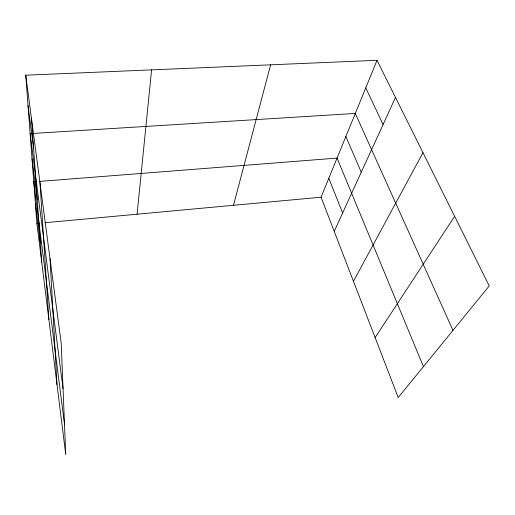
<?xml version="1.0" encoding="UTF-8"?>
<svg xmlns="http://www.w3.org/2000/svg" width="515" height="515" viewBox="0 0 515 515"><rect width="100%" height="100%" fill="white"/><g stroke="black" fill="none" stroke-linecap="round" stroke-linejoin="round"><path stroke-width="0.77" d="M137.087 214.208L151.603 69.866M233.495 205.298L270.62 64.819M377.019 60.313L489.25 285.889L398.224 397.529L321.07 197.2L377.019 60.313L25.75 75.196L36.887 223.471L65.74 454.687L61.201 343.164L25.75 75.196M334.222 231.351L395.481 97.419M353.464 281.306L422.969 152.665M375.132 337.57L454.642 216.326M36.887 223.471L39.269 223.253M44.831 222.738L321.07 197.2M36.153 181.666L33.758 181.859L64.517 424.611M39.346 181.422L337.055 158.092L423.439 366.596M365.753 87.885L383.07 124.546M452.988 330.36L355.305 113.448L30.14 133.623L63.049 388.587M345.868 136.533L361.266 172.229M328.808 178.274L342.642 212.946M28.035 105.659L33.559 147.947M32.02 158.665L37.247 199.575M35.381 203.406L40.344 242.9M31.428 118.122L41.728 262.257M39.996 182.864L48.861 319.455M50.032 258.717L56.985 384.544"/></g></svg>
